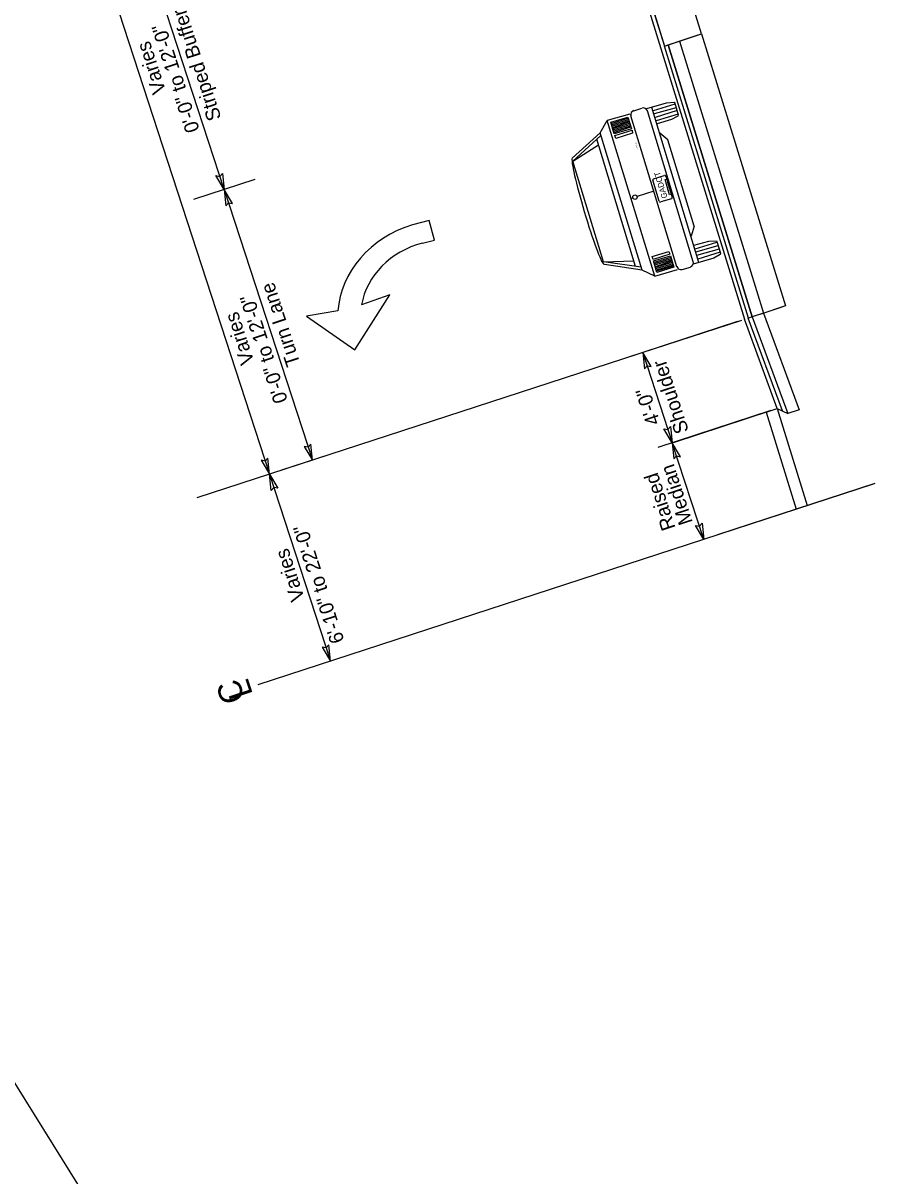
# Model space of a CAD drawing. Extents: x 958460 to 961179, y 797017 to 803764.
# Drawn here: x 960419 to 960582.5, y 798256.8 to 798478 of the extents above; entities that cross this region are included whole.
import ezdxf

# ---------------------------------------------------------------- set-up
doc = ezdxf.new("R2010")
doc.units = 0
for name, color, linetype in [('SIGN_P_SM-Markings', 7, 'Continuous'), ('TYPS_E_Line-Exist-Asph-Line', 7, 'Continuous'), ('TYPS_E_Line-Exist-Grnd-Line', 7, 'Continuous'), ('TYPS_P_Line-Fin-Grade-Asph', 7, 'Continuous'), ('TYPS_P_Line-Fin-Grade-Conc', 7, 'Continuous'), ('TYPS_P_Line-Subgrade', 7, 'Continuous'), ('TYPS_P_Slope-Label-Dim', 7, 'Continuous'), ('TYPS_P_Vehicle', 7, 'Continuous')]:
    doc.layers.add(name, color=color, linetype=linetype)

msp = doc.modelspace()

# ---------------------------------------------------------------- linework, layer by layer
at = {"layer": 'SIGN_P_SM-Markings'}
for p, q in [((960496.96, 798440.1), (960493.73, 798439.27)), ((960497.93, 798436.34), (960496.96, 798440.1)), ((960495.63, 798435.74), (960497.93, 798436.34)), ((960482.67, 798415.27), (960489.38, 798425.83)), ((960489.38, 798425.83), (960483.97, 798423.92)), ((960479.43, 798422.74), (960473.4, 798421.71)), ((960473.4, 798421.71), (960482.67, 798415.27))]:
    msp.add_line(p, q, dxfattribs=at)
for major_axis, start_param, end_param in [((-19.14, -4.94), 4.761865, 5.995538), ((-14.84, -3.83), 4.713519, 5.907858)]:
    msp.add_ellipse((960499.01, 798422.69), major_axis=major_axis, ratio=0.879686, start_param=start_param, end_param=end_param, dxfattribs=at)
at = {"layer": 'TYPS_E_Line-Exist-Asph-Line'}
msp.add_lwpolyline([(960549.18, 798475.86), (960468.62, 798736.74), (960461.47, 798734.42), (960542.05, 798473.54)], close=True, dxfattribs=at)
at = {"layer": 'TYPS_E_Line-Exist-Grnd-Line'}
msp.add_line((960414.23, 798279.62), (960444.13, 798231.94), dxfattribs=at)
at = {"layer": 'TYPS_P_Line-Fin-Grade-Asph'}
for p, q in [((960460.76, 798734.2), (960557.45, 798421.13)), ((960461.49, 798734.43), (960542.05, 798473.54)), ((960563.72, 798404.03), (960557.45, 798421.13))]:
    msp.add_line(p, q, dxfattribs=at)
at = {"layer": 'TYPS_P_Line-Fin-Grade-Conc'}
for points in [[(960561.56, 798403.33), (960563.72, 798404.03)], [(960561.56, 798403.33), (960567.31, 798384.69)]]:
    msp.add_lwpolyline(points, dxfattribs=at)
at = {"layer": 'TYPS_P_Line-Subgrade'}
for p, q in [((960549.18, 798475.86), (960565.3, 798423.69)), ((960548.45, 798475.62), (960544.24, 798474.25)), ((960565.3, 798423.69), (960560.36, 798422.08)), ((960564.58, 798423.45), (960560.36, 798422.08)), ((960564.69, 798403.57), (960558.16, 798421.36)), ((960558.92, 798421.61), (960565.72, 798403.09)), ((960561.1, 798422.32), (960567.9, 798403.8)), ((960567.9, 798403.8), (960565.72, 798403.09))]:
    msp.add_line(p, q, dxfattribs=at)
for points in [[(960558.18, 798421.36), (960542.06, 798473.54), (960542.79, 798473.78), (960558.91, 798421.6)], [(960558.91, 798421.6), (960542.79, 798473.78), (960544.97, 798474.49), (960561.09, 798422.31)]]:
    msp.add_lwpolyline(points, close=True, dxfattribs=at)
msp.add_lwpolyline([(960563.72, 798404.03), (960565.72, 798403.09)], dxfattribs=at)
at = {"layer": 'TYPS_P_Slope-Label-Dim'}
for p, q in [((960364.79, 798702.89), (960466.32, 798391.42)), ((960457.61, 798446.01), (960440.69, 798497.92)), ((960463.5, 798447.93), (960451.71, 798444.09)), ((960457.61, 798446.01), (960474.53, 798394.1)), ((960556.11, 798420.69), (960534.44, 798413.63)), ((960556.84, 798420.93), (960535.18, 798413.87)), ((960536.96, 798414.45), (960452.38, 798386.88)), ((960537.92, 798414.76), (960543.56, 798397.46)), ((960562.48, 798403.63), (960540.82, 798396.56)), ((960543.79, 798397.53), (960562.48, 798403.63)), ((960549.6, 798378.92), (960543.56, 798397.46)), ((960480.42, 798396.02), (960468.63, 798392.18)), ((960466.32, 798391.42), (960478.01, 798355.58)), ((960582.45, 798389.63), (960552.24, 798379.78)), ((960582.13, 798389.52), (960464.07, 798351.04))]:
    msp.add_line(p, q, dxfattribs=at)
for points in [[(960457.61, 798446.01), (960456.03, 798448.69), (960456.79, 798448.53), (960457.31, 798449.11)], [(960457.61, 798446.01), (960457.91, 798442.91), (960458.43, 798443.49), (960459.19, 798443.33)], [(960537.92, 798414.76), (960538.22, 798411.66), (960538.74, 798412.24), (960539.5, 798412.09)], [(960543.56, 798397.46), (960541.98, 798400.14), (960542.74, 798399.98), (960543.26, 798400.55)], [(960474.53, 798394.1), (960474.23, 798397.2), (960473.71, 798396.62), (960472.94, 798396.77)], [(960543.56, 798397.46), (960543.86, 798394.36), (960544.38, 798394.94), (960545.14, 798394.78)], [(960466.32, 798391.42), (960466.02, 798394.52), (960465.5, 798393.95), (960464.74, 798394.1)], [(960466.32, 798391.42), (960467.9, 798388.74), (960467.14, 798388.9), (960466.62, 798388.33)], [(960549.6, 798378.92), (960548.02, 798381.6), (960548.78, 798381.44), (960549.31, 798382.01)], [(960478.01, 798355.58), (960477.7, 798358.68), (960477.18, 798358.1), (960476.42, 798358.26)]]:
    msp.add_lwpolyline(points, close=True, dxfattribs=at)
msp.add_lwpolyline([(960563.72, 798404.03), (960569.48, 798385.4)], dxfattribs=at)
at = {"layer": 'TYPS_P_Vehicle'}
for p, q in [((960538.7, 798461.58), (960542.46, 798462.65)), ((960542.46, 798462.65), (960543.95, 798462.76)), ((960543.95, 798462.76), (960544.05, 798462.6)), ((960544.05, 798462.6), (960544.73, 798460.38)), ((960535.41, 798460.5), (960531.09, 798459.24)), ((960536.2, 798461.14), (960537.76, 798461.65)), ((960547.6, 798432.17), (960538.83, 798461.14)), ((960548.69, 798432.05), (960539.68, 798461.79)), ((960544.07, 798462.41), (960539.89, 798461.15)), ((960544.29, 798461.72), (960540.09, 798460.54)), ((960544.48, 798461.16), (960540.27, 798459.83)), ((960544.7, 798460.47), (960540.48, 798459.18)), ((960544.73, 798460.38), (960544.67, 798460.12)), ((960529.73, 798456.93), (960531.09, 798459.24)), ((960540.22, 798429.44), (960531.09, 798459.24)), ((960531.76, 798458.93), (960535.03, 798459.9)), ((960532.43, 798456.71), (960531.76, 798458.93)), ((960531.84, 798458.67), (960535.1, 798459.69)), ((960531.91, 798458.45), (960535.18, 798459.43)), ((960532, 798458.2), (960535.26, 798459.21)), ((960532.08, 798457.94), (960535.33, 798458.99)), ((960532.15, 798457.72), (960535.39, 798458.78)), ((960532.19, 798457.45), (960535.5, 798458.47)), ((960532.26, 798457.23), (960535.56, 798458.26)), ((960535.03, 798459.9), (960535.76, 798457.66)), ((960544.43, 798431.19), (960535.61, 798460.19)), ((960543.42, 798459.43), (960540.66, 798458.62)), ((960544.67, 798460.12), (960543.42, 798459.43)), ((960524.34, 798452.02), (960529.73, 798456.93)), ((960524.52, 798451.46), (960529.9, 798456.41)), ((960537.79, 798430.56), (960529.73, 798456.93)), ((960532.35, 798456.97), (960535.63, 798458.05)), ((960535.76, 798457.66), (960532.43, 798456.71)), ((960542.75, 798455.57), (960541.2, 798456.83)), ((960524.52, 798451.46), (960529.44, 798454.59)), ((960536.5, 798431.29), (960529.08, 798455.67)), ((960547.76, 798439.02), (960542.75, 798455.57)), ((960530.38, 798432.17), (960524.52, 798451.46)), ((960540.04, 798445.69), (960536.82, 798444.69)), ((960536.04, 798444.44), (960535.65, 798444.31)), ((960547.76, 798439.02), (960547.2, 798437.07)), ((960547.72, 798435.33), (960550.58, 798436.11)), ((960550.58, 798436.11), (960552.03, 798436.2)), ((960552.03, 798436.2), (960552.09, 798436.03)), ((960547.94, 798434.68), (960552.12, 798435.94)), ((960552.34, 798435.25), (960548.06, 798434)), ((960552.55, 798434.6), (960548.25, 798433.39)), ((960552.75, 798434), (960548.5, 798432.66)), ((960552.09, 798436.03), (960552.81, 798433.82)), ((960552.81, 798433.82), (960552.79, 798433.58)), ((960530.38, 798432.17), (960536.16, 798432.33)), ((960537.61, 798431.12), (960530.38, 798432.17)), ((960537.79, 798430.56), (960530.55, 798431.65)), ((960539.99, 798432.33), (960543.21, 798433.33)), ((960540.62, 798430.09), (960539.99, 798432.33)), ((960543.36, 798432.71), (960540.07, 798431.78)), ((960543.32, 798432.98), (960540.09, 798432.02)), ((960543.43, 798432.49), (960540.16, 798431.52)), ((960543.5, 798432.27), (960540.26, 798431.22)), ((960543.57, 798432.06), (960540.31, 798431.04)), ((960543.66, 798431.8), (960540.38, 798430.83)), ((960543.21, 798433.33), (960543.88, 798431.11)), ((960551.53, 798432.88), (960547.57, 798431.68)), ((960552.79, 798433.58), (960551.53, 798432.88)), ((960540.22, 798429.44), (960537.79, 798430.56)), ((960540.22, 798429.44), (960544.58, 798430.71)), ((960543.76, 798431.5), (960540.46, 798430.57)), ((960543.81, 798431.32), (960540.54, 798430.35)), ((960543.88, 798431.11), (960540.62, 798430.09)), ((960545.46, 798430.66), (960547.08, 798431.14))]:
    msp.add_line(p, q, dxfattribs=at)
for points in [[(960532.73, 798455.8), (960532.53, 798456.41), (960535.85, 798457.39), (960535.97, 798456.86)], [(960543.04, 798445), (960542.18, 798447.92), (960542.53, 798448.04), (960543.39, 798445.11)], [(960539.89, 798432.63), (960539.71, 798433.19), (960542.94, 798434.15), (960543.11, 798433.63)]]:
    msp.add_lwpolyline(points, close=True, dxfattribs=at)
for points in [[(960541.05, 798443.77), (960539.83, 798447.83)], [(960539.99, 798448.07), (960542.02, 798448.73)], [(960542.36, 798448.56), (960543.57, 798444.55)], [(960543.44, 798444.21), (960541.38, 798443.64)]]:
    msp.add_lwpolyline(points, dxfattribs=at)
msp.add_circle((960536.41, 798444.56), 0.428, dxfattribs=at)
for centre, start, end in [((960540.06, 798447.85), 106.9314, 196.9314), ((960542.13, 798448.48), 16.9314, 106.9314), ((960541.27, 798443.86), 196.9314, 286.9314), ((960543.34, 798444.49), 286.9314, 16.9314)]:
    msp.add_arc(centre, 0.247, start, end, dxfattribs=at)
for centre, major_axis, ratio, start_param, end_param in [((960536.44, 798460.39), (-0.787, -0.24), 0.999922, 4.712389, 6.283185), ((960538.01, 798460.87), (0.787, 0.24), 0.999922, 0, 1.570796), ((960527.47, 798441.93), (-3.05, 10.26), 0.073896, 0.175055, 3.141659), ((960546.81, 798431.96), (0.787, 0.24), 0.999922, 4.712389, 6.283185), ((960545.24, 798431.48), (0.787, 0.24), 0.999922, 3.141593, 4.712389)]:
    msp.add_ellipse(centre, major_axis=major_axis, ratio=ratio, start_param=start_param, end_param=end_param, dxfattribs=at)

# ---------------------------------------------------------------- texts
at = {"layer": 'TYPS_P_Slope-Label-Dim'}
for s, height, p in [('Striped Buffer', 2.73, (960457.1, 798459.72)), ('0\'-0" to 12\'-0"', 2.73, (960452.93, 798457.46)), ('Varies', 2.73, (960446.5, 798464.85)), ('Turn Lane', 2.73, (960472.25, 798412.63)), ('0\'-0" to 12\'-0"', 2.73, (960469.85, 798405.55)), ('Varies', 2.73, (960463.42, 798412.94)), ('Shoulder', 2.73, (960546.78, 798399.71)), ('4\'-0"', 2.73, (960541.3, 798401.32)), ('Median', 2.73, (960547.53, 798382.21)), ('Raised', 2.73, (960544.24, 798381.14)), ('6\'-10" to 22\'-0"', 2.73, (960480.7, 798359.47)), ('Varies', 2.73, (960473.08, 798367.55)), ('L', 4.55, (960463.16, 798349.2)), ('C', 4.55, (960461.68, 798348.26))]:
    msp.add_text(s, height=height, rotation=108.0541, dxfattribs=at).set_placement(p)
at = {"layer": 'TYPS_P_Vehicle'}
for s, height, p in [('PONTIAC', 0.236, (960537.04, 798453.79)), ('GADOT', 1.112, (960542.68, 798444.5)), ('PAULDING', 0.236, (960543.12, 798445.78))]:
    msp.add_text(s, height=height, rotation=106.9314, dxfattribs=at).set_placement(p)

doc.saveas('drawing.dxf')
